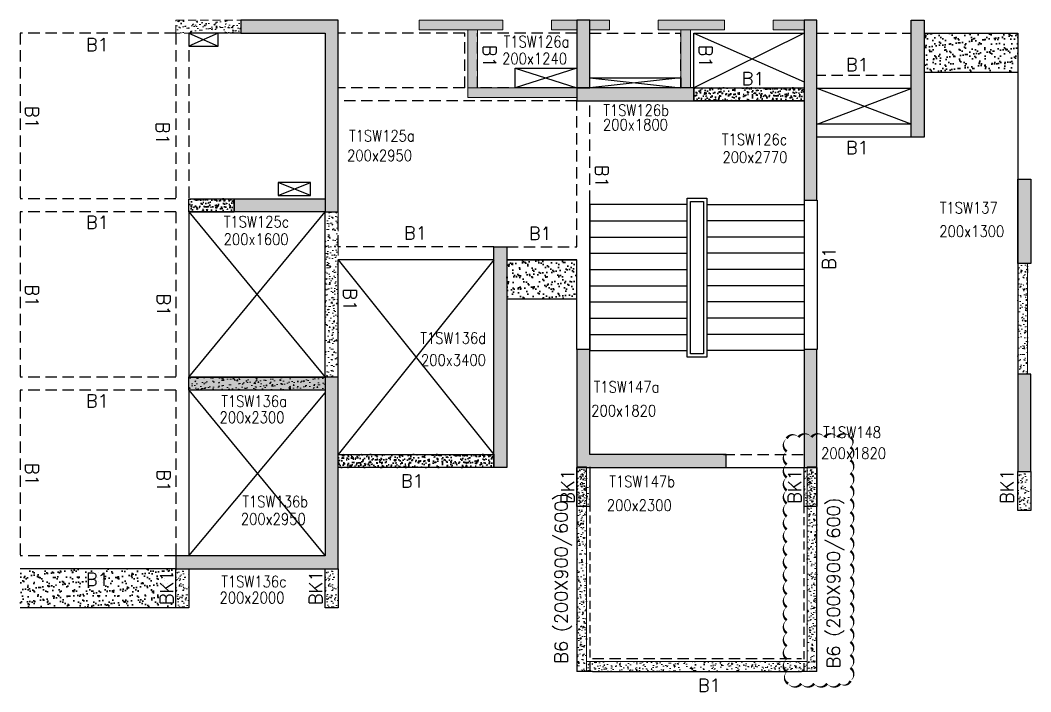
# Model space of a CAD drawing. Header units: millimetres. Extents: x 1078357 to 2594950, y -4969473 to -4636555.
# Drawn here: x 2117410 to 2132985, y -4676205 to -4665859 of the extents above; entities that cross this region are included whole.
import ezdxf

# ---------------------------------------------------------------- set-up
doc = ezdxf.new("R2010")
doc.units = ezdxf.units.MM
doc.header["$PDMODE"] = 35
for name, pattern in [('CONTINOUS', [0]), ('HIDDEN', [0.375, 0.25, -0.125]), ('New Retail block$0$CONTINOUS', [0])]:
    doc.linetypes.add(name, pattern=pattern)
doc.layers.get('0').update_dxf_attribs({"lineweight": 0})
for name, color, linetype, lineweight in [('A-_ANOTDIMA_D-', 6, 'Continuous', 13), ('COL. NO.', 30, 'Continuous', 25), ('COL. SIZE', 7, 'Continuous', 25), ('HATCH', 8, 'Continuous', 30), ('Origin', 40, 'Continuous', 30), ('RCC UPSTAND', 43, 'Continuous', 30), ('S-NON STR RCC WALL', 8, 'Continuous', 0)]:
    doc.layers.add(name, color=color, linetype=linetype, lineweight=lineweight)
for name, color, linetype in [('B-200x650', 241, 'HIDDEN'), ('B-200X900-600', 211, 'HIDDEN'), ('NON STR. RCC WALL', 6, 'Continuous'), ('S-COLUMN_SHEAR WALL', 1, 'Continuous'), ('S-CUT OUT', 3, 'Continuous'), ('S-PROJECTION', 54, 'New Retail block$0$CONTINOUS'), ('S-STAIR', 8, 'Continuous')]:
    doc.layers.add(name, color=color, linetype=linetype)
doc.styles.add('ROMANS', font='romans.shx', dxfattribs={"width": 0.85})
pattern_1 = [(50, (2079162.22, -4668711.24), (182.18467, -15.9391), [19.05, -209.55]), (355, (2079162.22, -4668711.24), (-35.2434, 191.05685), [15.24, -167.6406]), (100.45144, (2079177.4, -4668712.57), (146.94125, 175.11775), [16.19, -178.09024]), (46.1842, (2079162.22, -4668660.44), (271.079, -42.0423), [28.575, -314.325]), (96.63556, (2079184.8, -4668663.95), (237.4041, 247.4261), [24.285, -267.1356]), (351.18415, (2079162.22, -4668660.44), (237.4041, 247.4261), [22.86, -251.4597]), (21, (2079187.62, -4668673.14), (151.6144, -102.2652), [19.05, -209.55]), (326, (2079187.62, -4668673.14), (61.802, 184.188), [15.24, -167.64]), (71.45144, (2079200.25, -4668681.67), (213.4164, 81.9228), [16.19, -178.0899]), (37.5, (2079162.22, -4668711.244), (3.0886, 84.55504), [0, -165.608, 0, -170.18, 0, -168.275]), (7.5, (2079162.22, -4668711.24), (66.81966, 100.18057), [0, -97.028, 0, -161.798, 0, -64.135]), (327.5, (2079105.576, -4668711.244), (135.5906, -5.72874), [0, -63.5, 0, -198.12, 0, -262.89]), (317.5, (2079080.18, -4668711.24), (148.12918, 25.4265), [0, -82.55, 0, -131.572, 0, -186.69])]

# ---------------------------------------------------------------- blocks, each defined once
blk = doc.blocks.new('G$CD63B60BD')
at = {"layer": 'COL. NO.', "linetype": 'Continuous', "style": 'ROMANS', "width": 0.85}
for s, p in [('T1SW126a', (75951, 6532, -320)), ('T1SW126b', (77486, 5476, -320)), ('T1SW125a', (73568, 5083, -320)), ('T1SW126c', (79314, 5025, -320)), ('T1SW137', (82673, 3974, -320)), ('T1SW125c', (71638, 3759, -320)), ('T1SW136d', (74667, 1967, 0)), ('T1SW147a', (77339, 1214, -320)), ('T1SW136a', (71599, 993, -320)), ('T1SW148', (80874, 516, -320)), ('T1SW147b', (77579, -243, -320)), ('T1SW136b', (71924, -552, -320)), ('T1SW136c', (71599, -1785, -320))]:
    blk.add_text(s, height=175, dxfattribs=at).set_placement(p)
at = {"layer": 'COL. SIZE', "linetype": 'Continuous', "style": 'ROMANS', "width": 0.85}
for s, p in [('200x1240', (75927, 6271, -320)), ('200x1800', (77482, 5253, -320)), ('200x2950', (73538, 4779, -320)), ('200x2770', (79323, 4753, -320)), ('200x1300', (82665, 3611, -320)), ('200x1600', (71636, 3489, -320)), ('200x3400', (74677, 1628, 0)), ('200x1820', (77301, 847, -320)), ('200x2300', (71572, 745, -320)), ('200x1820', (80843, 191, -320)), ('200x2300', (77541, -609, -320)), ('200x2950', (71900, -821, -320)), ('200x2000', (71572, -2033, -320))]:
    blk.add_text(s, height=175, dxfattribs=at).set_placement(p)

msp = doc.modelspace()

# ---------------------------------------------------------------- hatches: boundary and pattern name
at = {"layer": 'HATCH'}
h = msp.add_hatch(dxfattribs=at)
h.set_pattern_fill('AR-SAND', color=8, scale=3, angle=179.97015)
h.set_pattern_definition([(37.4701541, (-1945052.93, 14016629.87), (-4.72361136, 146.8264517), [0, -115.824, 0, -129.54, 0, -123.825]), (7.4701541, (-1945052.93, 14016629.87), (134.9689868, 214.9772528), [0, -62.484, 0, -104.394, 0, -40.005]), (327.4701541, (-1945146.65, 14016629.92), (237.2979035, 0.3075449), [0, -38.1, 0, -137.16, 0, -179.07]), (317.4701541, (-1945146.65, 14016629.92), (229.1017424, 66.759465), [0, -19.05, 0, -89.916, 0, -102.87])])
h.paths.add_polyline_path([(2132785.3, -4666059.4), (2131340.3, -4666059.4), (2131340.3, -4666659.6), (2132785.3, -4666659.6)])
h = msp.add_hatch(dxfattribs=at)
h.set_pattern_fill('AR-SAND', color=8, scale=3, angle=179.97015)
h.set_pattern_definition([(37.47015413, (-3042277.64, 18700649.05), (-4.72361136, 146.8264517), [0, -115.824, 0, -129.54, 0, -123.825]), (7.4701541, (-3042277.64, 18700649.05), (134.9689868, 214.9772528), [0, -62.484, 0, -104.394, 0, -40.005]), (327.4701541, (-3042371.37, 18700649.1), (237.2979035, 0.3075449), [0, -38.1, 0, -137.16, 0, -179.07]), (317.4701541, (-3042371.37, 18700649.1), (229.1017424, 66.759465), [0, -19.05, 0, -89.916, 0, -102.87])])
h.paths.add_polyline_path([(2125990.3, -4669549.4), (2124910.3, -4669549.4), (2124910.3, -4670149.4), (2125990.3, -4670149.4)])
h = msp.add_hatch(dxfattribs=at)
h.set_pattern_fill('AR-SAND', color=8, scale=3, angle=179.97015)
h.set_pattern_definition([(37.47015413, (-4147297.35, 23382718.32), (-4.72361136, 146.8264517), [0, -115.824, 0, -129.54, 0, -123.825]), (7.4701541, (-4147297.35, 23382718.32), (134.9689868, 214.9772528), [0, -62.484, 0, -104.394, 0, -40.005]), (327.47015413, (-4147391.08, 23382718.37), (237.29790347, 0.3075449), [0, -38.1, 0, -137.16, 0, -179.07]), (317.4701541, (-4147391.08, 23382718.37), (229.1017424, 66.759465), [0, -19.05, 0, -89.916, 0, -102.87])])
h.paths.add_polyline_path([(2117410.3, -4674309.5), (2119810.3, -4674309.5), (2119810.3, -4674909.5), (2117410.3, -4674909.5)])
at = {"layer": 'RCC UPSTAND'}
h = msp.add_hatch(dxfattribs=at)
h.set_pattern_fill('AR-CONC', color=8, scale=20, angle=90)
h.set_pattern_definition([(140, (-1080210.08, -7204319.07), (12.550427, 143.4520365), [15, -165]), (85, (-1080210.08, -7204319.07), (-150.438427, -27.7502667), [12, -132]), (190.4514445, (-1080209.04, -7204307.11), (-137.887998, 115.7017693), [12.7480384, -140.2284224]), (136.1842, (-1080250.08, -7204319.07), (33.103856, 213.448266), [22.5, -247.5]), (186.6356355, (-1080247.33, -7204301.28), (-194.82372, 186.932389), [19.122068, -210.342752]), (81.184164, (-1080250.08, -7204319.07), (-194.82372, 186.932389), [18, -198]), (111, (-1080240.08, -7204299.07), (80.523778, 119.3814104), [15, -165]), (56, (-1080240.08, -7204299.07), (-145.030009, 48.6630664), [12, -132]), (161.4514447, (-1080233.37, -7204289.12), (-64.5062306, 168.0444753), [12.748038, -140.2284224]), (127.5, (-1080210.085, -7204319.07), (-66.57877077, 2.43197106), [0, -130.4, 0, -134, 0, -132.5]), (97.5, (-1080210.085, -7204319.07), (-78.8823424, 52.6139075), [0, -76.4, 0, -127.4, 0, -50.5]), (57.5, (-1080210.085, -7204363.67), (4.51097435, 106.7644872), [0, -50, 0, -156, 0, -207]), (47.5, (-1080210.08, -7204383.67), (-20.0209965, 116.6372339), [0, -65, 0, -103.6, 0, -147])])
h.paths.add_polyline_path([(2129489.9, -4666899.5), (2129489.9, -4667099.5), (2127789.9, -4667099.6), (2127789.9, -4666899.6)])
h = msp.add_hatch(dxfattribs=at)
h.set_pattern_fill('AR-CONC', color=8, scale=20, angle=90)
h.set_pattern_definition([(140, (-1088990.06, -7206029.08), (12.550427, 143.4520365), [15, -165]), (85, (-1088990.06, -7206029.08), (-150.438427, -27.7502667), [12, -132]), (190.4514445, (-1088989.01, -7206017.12), (-137.887998, 115.7017693), [12.7480384, -140.2284224]), (136.1842, (-1089030.06, -7206029.08), (33.103856, 213.448266), [22.5, -247.5]), (186.6356355, (-1089027.3, -7206011.29), (-194.82372, 186.932389), [19.122068, -210.342752]), (81.184164, (-1089030.06, -7206029.08), (-194.82372, 186.932389), [18, -198]), (111, (-1089020.06, -7206009.08), (80.523778, 119.3814104), [15, -165]), (56, (-1089020.06, -7206009.08), (-145.030009, 48.6630664), [12, -132]), (161.4514447, (-1089013.35, -7205999.13), (-64.5062306, 168.0444753), [12.748038, -140.2284224]), (127.5, (-1088990.06, -7206029.076), (-66.57877077, 2.43197106), [0, -130.4, 0, -134, 0, -132.5]), (97.5, (-1088990.06, -7206029.076), (-78.8823424, 52.6139075), [0, -76.4, 0, -127.4, 0, -50.5]), (57.5, (-1088990.06, -7206073.676), (4.51097435, 106.7644872), [0, -50, 0, -156, 0, -207]), (47.5, (-1088990.06, -7206093.68), (-20.0209965, 116.6372339), [0, -65, 0, -103.6, 0, -147])])
h.paths.add_polyline_path([(2120709.9, -4668609.6), (2120709.9, -4668809.6), (2120009.9, -4668809.6), (2120009.9, -4668609.6)])
h = msp.add_hatch(dxfattribs=at)
h.set_pattern_fill('AR-CONC', color=8, scale=20, angle=90)
h.set_pattern_definition([(140, (-1084990.06, -7209969.06), (12.550427, 143.4520365), [15, -165]), (85, (-1084990.06, -7209969.06), (-150.438427, -27.7502667), [12, -132]), (190.4514445, (-1084989.01, -7209957.11), (-137.887998, 115.7017693), [12.7480384, -140.2284224]), (136.1842, (-1085030.06, -7209969.06), (33.103856, 213.448266), [22.5, -247.5]), (186.6356355, (-1085027.3, -7209951.28), (-194.82372, 186.932389), [19.122068, -210.342752]), (81.184164, (-1085030.06, -7209969.06), (-194.82372, 186.932389), [18, -198]), (111, (-1085020.06, -7209949.06), (80.523778, 119.3814104), [15, -165]), (56, (-1085020.06, -7209949.06), (-145.030009, 48.6630664), [12, -132]), (161.4514447, (-1085013.35, -7209939.12), (-64.5062306, 168.0444753), [12.748038, -140.2284224]), (127.5, (-1084990.057, -7209969.064), (-66.57877077, 2.43197106), [0, -130.4, 0, -134, 0, -132.5]), (97.5, (-1084990.06, -7209969.064), (-78.8823424, 52.6139075), [0, -76.4, 0, -127.4, 0, -50.5]), (57.5, (-1084990.057, -7210013.664), (4.51097435, 106.7644872), [0, -50, 0, -156, 0, -207]), (47.5, (-1084990.06, -7210033.66), (-20.0209965, 116.6372339), [0, -65, 0, -103.6, 0, -147])])
h.paths.add_polyline_path([(2124709.9, -4672549.5), (2124709.9, -4672749.5), (2122309.9, -4672749.6), (2122309.9, -4672549.6)])
at = {"layer": 'S-COLUMN_SHEAR WALL', "lineweight": 25}
h = msp.add_hatch(color=1, dxfattribs=at)
h.dxf.hatch_style = 1
h.paths.add_polyline_path([(2120809.9, -4666059.6), (2122109.9, -4666059.6), (2122109.9, -4668809.6), (2122309.9, -4668809.6), (2122309.9, -4665859.5), (2120809.9, -4665859.5)])
h = msp.add_hatch(color=1, dxfattribs=at)
h.dxf.hatch_style = 1
h.paths.add_polyline_path([(2126189.9, -4665859.5), (2125989.9, -4665859.5), (2125989.9, -4666899.6), (2126189.9, -4666899.6)])
h = msp.add_hatch(color=1, dxfattribs=at)
h.dxf.hatch_style = 1
h.paths.add_polyline_path([(2129689.9, -4665859.5), (2129489.9, -4665859.5), (2129489.9, -4668629.6), (2129689.9, -4668629.6)])
h = msp.add_hatch(color=1, dxfattribs=at)
h.dxf.hatch_style = 1
h.paths.add_polyline_path([(2131339.9, -4667659.5), (2131139.9, -4667659.5), (2131139.9, -4665859.5), (2131339.9, -4665859.5)])
h = msp.add_hatch(color=1, dxfattribs=at)
h.dxf.hatch_style = 1
h.paths.add_polyline_path([(2125989.9, -4667099.6), (2127789.9, -4667099.6), (2127789.9, -4666899.6), (2125989.9, -4666899.6)])
h = msp.add_hatch(color=1, dxfattribs=at)
h.dxf.hatch_style = 1
h.paths.add_polyline_path([(2132934.9, -4668309.5), (2132921.2, -4668309.5), (2132876.3, -4668309.5), (2132784.9, -4668309.5), (2132784.9, -4669609.5), (2132984.9, -4669609.5), (2132984.9, -4668459.5), (2132984.9, -4668309.5)])
h = msp.add_hatch(color=1, dxfattribs=at)
h.dxf.hatch_style = 1
h.paths.add_polyline_path([(2122109.9, -4668609.5), (2122109.9, -4668809.6), (2120709.9, -4668809.6), (2120709.9, -4668609.5)])
h = msp.add_hatch(color=1, dxfattribs=at)
h.dxf.hatch_style = 1
h.paths.add_polyline_path([(2124709.9, -4669349.6), (2124709.9, -4672749.5), (2124909.9, -4672749.5), (2124909.9, -4669349.6)])
h = msp.add_hatch(color=1, dxfattribs=at)
h.dxf.hatch_style = 1
h.paths.add_polyline_path([(2125989.9, -4672749.5), (2128289.9, -4672749.6), (2128289.9, -4672549.6), (2126189.9, -4672549.5), (2126189.9, -4670929.5), (2125989.9, -4670929.5)])
h = msp.add_hatch(color=1, dxfattribs=at)
h.dxf.hatch_style = 1
h.paths.add_polyline_path([(2129689.9, -4670929.5), (2129489.9, -4670929.5), (2129489.9, -4672749.5), (2129689.9, -4672749.5)])
h = msp.add_hatch(color=1, dxfattribs=at)
h.dxf.hatch_style = 1
h.paths.add_polyline_path([(2119809.9, -4674309.6), (2122309.9, -4674309.6), (2122309.9, -4671359.6), (2122109.9, -4671359.5), (2122109.9, -4674109.6), (2119809.9, -4674109.6), (2119809.9, -4674309.6)], is_closed=False)
h = msp.add_hatch(color=1, dxfattribs=at)
h.dxf.hatch_style = 1
h.paths.add_polyline_path([(2120009.9, -4671359.5), (2122109.9, -4671359.5), (2122109.9, -4671559.5), (2120009.9, -4671559.5)])
h = msp.add_hatch(color=1, dxfattribs=at)
h.dxf.hatch_style = 1
h.paths.add_polyline_path([(2122109.9, -4671359.5), (2120009.9, -4671359.5), (2120009.9, -4671559.5), (2122109.9, -4671559.5)])
h = msp.add_hatch(color=1, dxfattribs=at)
h.dxf.hatch_style = 1
h.paths.add_polyline_path([(2132784.9, -4672809.6), (2132984.9, -4672809.6), (2132984.9, -4671309.5), (2132784.9, -4671309.5)])
at = {"layer": 'S-NON STR RCC WALL', "linetype": 'HIDDEN', "ltscale": 500}
h = msp.add_hatch(dxfattribs=at)
h.set_pattern_fill('AR-CONC', color=256, angle=180)
h.set_pattern_definition([(50, (981937.5, 15307.94), (182.184669, -15.9390855), [19.05, -209.55]), (355, (981937.5, 15307.94), (-35.2434214, 191.056845), [15.24, -167.640584]), (100.4514447, (981952.68, 15306.61), (146.941247, 175.117752), [16.190009, -178.0902446]), (46.1842, (981937.5, 15358.74), (271.079041, -42.042328), [28.575, -314.325]), (96.6355576, (981960.1, 15355.24), (237.404134, 247.426125), [24.285023, -267.135608]), (351.184151, (981937.5, 15358.74), (237.404134, 247.426125), [22.859967, -251.459732]), (21, (981962.9, 15346.04), (151.6143913, -102.265198), [19.05, -209.55]), (326, (981962.9, 15346.04), (61.802028, 184.187966), [15.24, -167.64]), (71.451445, (981975.54, 15337.52), (213.416419, 81.922769), [16.190009, -178.0899376]), (37.5, (981937.5, 15307.94), (3.08860325, 84.5550389), [0, -165.608, 0, -170.18, 0, -168.275]), (7.5, (981937.5, 15307.94), (66.8196625, 100.1805748), [0, -97.028, 0, -161.798, 0, -64.135]), (327.5, (981880.86, 15307.94), (135.5905952, -5.728744), [0, -63.5, 0, -198.12, 0, -262.89]), (317.5, (981855.46, 15307.94), (148.1291814, 25.426491), [0, -82.55, 0, -131.572, 0, -186.69])])
h.paths.add_polyline_path([(2119810.3, -4665859.5), (2120810.3, -4665859.5), (2120810.3, -4666059.5), (2119810.3, -4666059.5)])
at = {"layer": 'S-NON STR RCC WALL', "ltscale": 700}
h = msp.add_hatch(dxfattribs=at)
h.set_pattern_fill('AR-CONC', color=256)
h.set_pattern_definition([(50, (973593.83, -168149.77), (182.184669, -15.9390855), [19.05, -209.55]), (355, (973593.83, -168149.77), (-35.2434214, 191.056845), [15.24, -167.640584]), (100.4514447, (973609.01, -168151.1), (146.941247, 175.117752), [16.190009, -178.0902446]), (46.1842, (973593.83, -168098.97), (271.079041, -42.042328), [28.575, -314.325]), (96.6355576, (973616.42, -168102.48), (237.404134, 247.426125), [24.285023, -267.135608]), (351.184151, (973593.83, -168098.97), (237.404134, 247.426125), [22.859967, -251.459732]), (21, (973619.23, -168111.67), (151.6143913, -102.265198), [19.05, -209.55]), (326, (973619.23, -168111.67), (61.802028, 184.187966), [15.24, -167.64]), (71.451445, (973631.87, -168120.2), (213.416419, 81.922769), [16.190009, -178.0899376]), (37.5, (973593.83, -168149.774), (3.08860325, 84.5550389), [0, -165.608, 0, -170.18, 0, -168.275]), (7.5, (973593.83, -168149.77), (66.8196625, 100.1805748), [0, -97.028, 0, -161.798, 0, -64.135]), (327.5, (973537.19, -168149.774), (135.5905952, -5.728744), [0, -63.5, 0, -198.12, 0, -262.89]), (317.5, (973511.79, -168149.77), (148.1291814, 25.426491), [0, -82.55, 0, -131.572, 0, -186.69])])
h.paths.add_polyline_path([(2129015.4, -4666009.5), (2129490.3, -4666009.5), (2129490.3, -4665859.5), (2129015.4, -4665859.5)])
h.paths.add_polyline_path([(2124310.4, -4666009.5), (2124460.4, -4666009.5), (2124460.4, -4666899.5), (2124310.4, -4666899.5)])
h.paths.add_polyline_path([(2127240.4, -4666009.5), (2128265.4, -4666009.5), (2128265.4, -4665859.5), (2127240.4, -4665859.5)])
h.paths.add_polyline_path([(2126190.3, -4665859.5), (2126490.4, -4665859.5), (2126490.4, -4666009.5), (2126190.3, -4666009.5)])
h.paths.add_polyline_path([(2124310.4, -4667049.5), (2125990.3, -4667049.5), (2125990.3, -4666899.5), (2124310.4, -4666899.5)])
h.paths.add_polyline_path([(2125600.4, -4666009.5), (2125990.3, -4666009.5), (2125990.3, -4665859.5), (2125600.4, -4665859.5)])
h.paths.add_polyline_path([(2123560.4, -4666009.5), (2124850.4, -4666009.5), (2124850.4, -4665859.5), (2123560.4, -4665859.5)])
h.paths.add_polyline_path([(2127590.4, -4666009.5), (2127740.4, -4666009.5), (2127740.4, -4666899.5), (2127590.4, -4666899.5)])
at = {"layer": 'S-NON STR RCC WALL', "linetype": 'HIDDEN', "ltscale": 500}
h = msp.add_hatch(dxfattribs=at)
h.set_pattern_fill('AR-CONC', color=256, angle=180)
h.set_pattern_definition(pattern_1)
h.paths.add_polyline_path([(2122310.3, -4668809.5), (2122110.3, -4668809.5), (2122110.3, -4671359.5), (2122310.3, -4671359.5)])
at = {"layer": 'S-NON STR RCC WALL'}
h = msp.add_hatch(dxfattribs=at)
h.set_pattern_fill('AR-CONC', color=256)
h.set_pattern_definition([(50, (-3193235.84, 18476358.49), (182.184669, -15.9390855), [19.05, -209.55]), (355, (-3193235.84, 18476358.5), (-35.2434214, 191.0568452), [15.24, -167.6405842]), (100.4514447, (-3193220.65, 18476357.16), (146.9412471, 175.1177519), [16.1900088, -178.0902446]), (46.1842, (-3193235.84, 18476409.3), (271.0790409, -42.042328), [28.575, -314.325]), (96.6355576, (-3193213.25, 18476405.8), (237.404134, 247.4261246), [24.285023, -267.135608]), (351.1841512, (-3193235.84, 18476409.3), (237.404134, 247.4261246), [22.859967, -251.459732]), (21, (-3193210.44, 18476396.59), (151.6143913, -102.2651982), [19.05, -209.55]), (326, (-3193210.44, 18476396.6), (61.8020283, 184.1879661), [15.24, -167.64]), (71.451445, (-3193197.8, 18476388.07), (213.4164193, 81.9227689), [16.1900088, -178.0899376]), (37.5, (-3193235.836, 18476358.49), (3.08860325, 84.55503887), [0, -165.608, 0, -170.18, 0, -168.275]), (7.5, (-3193235.84, 18476358.49), (66.8196625, 100.18057482), [0, -97.028, 0, -161.798, 0, -64.135]), (327.5, (-3193292.48, 18476358.49), (135.59059517, -5.728744), [0, -63.5, 0, -198.12, 0, -262.89]), (317.5, (-3193317.88, 18476358.49), (148.1291814, 25.42649103), [0, -82.55, 0, -131.572, 0, -186.69])])
h.paths.add_polyline_path([(2132935.3, -4671309.5), (2132785.3, -4671309.5), (2132785.3, -4669609.5), (2132935.3, -4669609.5)])
at = {"layer": 'S-NON STR RCC WALL', "linetype": 'HIDDEN', "ltscale": 500}
h = msp.add_hatch(dxfattribs=at)
h.set_pattern_fill('AR-CONC', color=256, angle=180)
h.set_pattern_definition(pattern_1)
h.paths.add_polyline_path([(2120010.3, -4671359.5), (2122110.3, -4671359.5), (2122110.3, -4671559.5), (2120010.3, -4671559.5)])
at = {"layer": 'S-NON STR RCC WALL'}
h = msp.add_hatch(dxfattribs=at)
h.set_pattern_fill('AR-CONC', color=256, angle=90)
h.set_pattern_definition([(140, (-21162647.87, -9903956.91), (15.9390855, 182.184669), [19.05, -209.55]), (85, (-21162647.87, -9903956.91), (-191.0568452, -35.2434214), [15.24, -167.6405842]), (190.4514447, (-21162646.54, -9903941.73), (-175.1177519, 146.9412471), [16.1900088, -178.0902446]), (136.1842, (-21162698.67, -9903956.9), (42.042328, 271.0790409), [28.575, -314.325]), (186.6355576, (-21162695.17, -9903934.32), (-247.4261246, 237.404134), [24.285023, -267.135608]), (81.1841512, (-21162698.67, -9903956.9), (-247.4261246, 237.404134), [22.859967, -251.459732]), (111, (-21162685.97, -9903931.51), (102.2651982, 151.6143913), [19.05, -209.55]), (56, (-21162685.97, -9903931.51), (-184.1879661, 61.8020283), [15.24, -167.64]), (161.451445, (-21162677.45, -9903918.88), (-81.9227689, 213.4164193), [16.1900088, -178.0899376]), (127.5, (-21162647.87, -9903956.91), (-84.55503887, 3.08860325), [0, -165.608, 0, -170.18, 0, -168.275]), (97.5, (-21162647.87, -9903956.91), (-100.18057482, 66.8196625), [0, -97.028, 0, -161.798, 0, -64.135]), (57.5, (-21162647.87, -9904013.55), (5.728744, 135.59059517), [0, -63.5, 0, -198.12, 0, -262.89]), (47.5, (-21162647.87, -9904038.95), (-25.42649103, 148.1291814), [0, -82.55, 0, -131.572, 0, -186.69])])
h.paths.add_polyline_path([(2125989.9, -4675889.7), (2125989.9, -4672739.7), (2126139.9, -4672739.7), (2126139.9, -4675889.7)])
h = msp.add_hatch(dxfattribs=at)
h.set_pattern_fill('AR-CONC', color=256, angle=180)
h.set_pattern_definition([(50, (-7504182.2, 37566357.82), (182.184669, -15.93908554), [19.05, -209.55]), (355, (-7504182.2, 37566357.82), (-35.2434214, 191.0568452), [15.24, -167.6405842]), (100.4514447, (-7504167.01, 37566356.5), (146.9412471, 175.1177519), [16.1900088, -178.0902446]), (46.1842, (-7504182.2, 37566408.62), (271.0790409, -42.0423279), [28.575, -314.325]), (96.6355576, (-7504159.6, 37566405.12), (237.404134, 247.4261246), [24.2850231, -267.1356082]), (351.1841512, (-7504182.2, 37566408.62), (237.404134, 247.4261246), [22.859967, -251.459732]), (21, (-7504156.8, 37566395.92), (151.61439127, -102.2651982), [19.05, -209.55]), (326, (-7504156.8, 37566395.92), (61.80202835, 184.1879661), [15.24, -167.64]), (71.451445, (-7504144.16, 37566387.4), (213.4164193, 81.9227689), [16.1900088, -178.0899376]), (37.5, (-7504182.194, 37566357.82), (3.08860325, 84.55503887), [0, -165.608, 0, -170.18, 0, -168.275]), (7.5, (-7504182.19, 37566357.82), (66.81966251, 100.18057482), [0, -97.028, 0, -161.798, 0, -64.135]), (327.5, (-7504238.836, 37566357.82), (135.59059517, -5.72874399), [0, -63.5, 0, -198.12, 0, -262.89]), (317.5, (-7504264.24, 37566357.82), (148.1291814, 25.42649103), [0, -82.55, 0, -131.572, 0, -186.69])])
h.paths.add_polyline_path([(2126190, -4672749.5), (2125990.1, -4672749.5), (2125990.1, -4673349.5), (2126190, -4673349.5), (2126190.1, -4673349.5), (2126190.1, -4672749.6)], is_closed=False)
h = msp.add_hatch(dxfattribs=at)
h.set_pattern_fill('AR-CONC', color=256, angle=180)
h.set_pattern_definition([(50, (-7500682.28, 37566357.82), (182.184669, -15.93908554), [19.05, -209.55]), (355, (-7500682.28, 37566357.82), (-35.2434214, 191.0568452), [15.24, -167.6405842]), (100.4514447, (-7500667.1, 37566356.49), (146.9412471, 175.1177519), [16.1900088, -178.0902446]), (46.1842, (-7500682.28, 37566408.62), (271.0790409, -42.0423279), [28.575, -314.325]), (96.6355576, (-7500659.7, 37566405.11), (237.404134, 247.4261246), [24.2850231, -267.1356082]), (351.1841512, (-7500682.28, 37566408.62), (237.404134, 247.4261246), [22.859967, -251.459732]), (21, (-7500656.88, 37566395.92), (151.61439127, -102.2651982), [19.05, -209.55]), (326, (-7500656.88, 37566395.92), (61.80202835, 184.1879661), [15.24, -167.64]), (71.451445, (-7500644.25, 37566387.4), (213.4164193, 81.9227689), [16.1900088, -178.0899376]), (37.5, (-7500682.28, 37566357.82), (3.08860325, 84.55503887), [0, -165.608, 0, -170.18, 0, -168.275]), (7.5, (-7500682.28, 37566357.82), (66.81966251, 100.18057482), [0, -97.028, 0, -161.798, 0, -64.135]), (327.5, (-7500738.925, 37566357.82), (135.59059517, -5.72874399), [0, -63.5, 0, -198.12, 0, -262.89]), (317.5, (-7500764.32, 37566357.82), (148.1291814, 25.42649103), [0, -82.55, 0, -131.572, 0, -186.69])])
h.paths.add_polyline_path([(2129690, -4672749.5), (2129490, -4672749.5), (2129490, -4673349.5), (2129690, -4673349.5), (2129690, -4673349.5), (2129690, -4672749.6)], is_closed=False)
h = msp.add_hatch(dxfattribs=at)
h.set_pattern_fill('AR-CONC', color=256, angle=180)
h.set_pattern_definition([(50, (-4199151.98, 23300467.27), (182.184669, -15.9390855), [19.05, -209.55]), (355, (-4199151.98, 23300467.27), (-35.2434214, 191.0568452), [15.24, -167.6405842]), (100.4514447, (-4199136.8, 23300465.94), (146.9412471, 175.1177519), [16.1900088, -178.0902446]), (46.1842, (-4199151.98, 23300518.07), (271.0790409, -42.042328), [28.575, -314.325]), (96.6355576, (-4199129.4, 23300514.56), (237.404134, 247.4261246), [24.2850231, -267.1356082]), (351.1841512, (-4199151.98, 23300518.07), (237.404134, 247.4261246), [22.859967, -251.459732]), (21, (-4199126.58, 23300505.37), (151.6143913, -102.2651982), [19.05, -209.55]), (326, (-4199126.58, 23300505.37), (61.8020283, 184.1879661), [15.24, -167.64]), (71.451445, (-4199113.95, 23300496.85), (213.4164193, 81.9227689), [16.1900088, -178.0899376]), (37.5, (-4199151.984, 23300467.27), (3.08860325, 84.55503887), [0, -165.608, 0, -170.18, 0, -168.275]), (7.5, (-4199151.98, 23300467.27), (66.8196625, 100.18057482), [0, -97.028, 0, -161.798, 0, -64.135]), (327.5, (-4199208.626, 23300467.27), (135.59059517, -5.728744), [0, -63.5, 0, -198.12, 0, -262.89]), (317.5, (-4199234.03, 23300467.27), (148.1291814, 25.42649103), [0, -82.55, 0, -131.572, 0, -186.69])])
h.paths.add_polyline_path([(2129539.9, -4675889.7), (2129539.9, -4672739.7), (2129689.9, -4672739.7), (2129689.9, -4675889.7)])
h = msp.add_hatch(dxfattribs=at)
h.set_pattern_fill('AR-CONC', color=256, angle=180)
h.set_pattern_definition([(50, (-7497387.33, 37566297.81), (182.184669, -15.93908554), [19.05, -209.55]), (355, (-7497387.33, 37566297.81), (-35.2434214, 191.0568452), [15.24, -167.6405842]), (100.4514447, (-7497372.15, 37566296.49), (146.9412471, 175.1177519), [16.1900088, -178.0902446]), (46.1842, (-7497387.33, 37566348.61), (271.0790409, -42.0423279), [28.575, -314.325]), (96.6355576, (-7497364.74, 37566345.1), (237.404134, 247.4261246), [24.2850231, -267.1356082]), (351.1841512, (-7497387.33, 37566348.6), (237.404134, 247.4261246), [22.859967, -251.459732]), (21, (-7497361.93, 37566335.91), (151.61439127, -102.2651982), [19.05, -209.55]), (326, (-7497361.93, 37566335.91), (61.80202835, 184.1879661), [15.24, -167.64]), (71.451445, (-7497349.3, 37566327.4), (213.4164193, 81.9227689), [16.1900088, -178.0899376]), (37.5, (-7497387.33, 37566297.814), (3.08860325, 84.55503887), [0, -165.608, 0, -170.18, 0, -168.275]), (7.5, (-7497387.33, 37566297.81), (66.81966251, 100.18057482), [0, -97.028, 0, -161.798, 0, -64.135]), (327.5, (-7497443.97, 37566297.814), (135.59059517, -5.72874399), [0, -63.5, 0, -198.12, 0, -262.89]), (317.5, (-7497469.37, 37566297.81), (148.1291814, 25.42649103), [0, -82.55, 0, -131.572, 0, -186.69])])
h.paths.add_polyline_path([(2132984.9, -4672809.5), (2132784.9, -4672809.5), (2132784.9, -4673409.5), (2132984.9, -4673409.5), (2132984.9, -4673409.5), (2132984.9, -4672809.6)], is_closed=False)
h = msp.add_hatch(dxfattribs=at)
h.set_pattern_fill('AR-CONC', color=256, angle=180)
h.set_pattern_definition([(50, (-7510362.3, 37564797.81), (182.184669, -15.93908554), [19.05, -209.55]), (355, (-7510362.3, 37564797.8), (-35.2434214, 191.0568452), [15.24, -167.6405842]), (100.4514447, (-7510347.11, 37564796.48), (146.9412471, 175.1177519), [16.1900088, -178.0902446]), (46.1842, (-7510362.3, 37564848.6), (271.0790409, -42.0423279), [28.575, -314.325]), (96.6355576, (-7510339.7, 37564845.1), (237.404134, 247.4261246), [24.2850231, -267.1356082]), (351.1841512, (-7510362.3, 37564848.6), (237.404134, 247.4261246), [22.859967, -251.459732]), (21, (-7510336.9, 37564835.91), (151.61439127, -102.2651982), [19.05, -209.55]), (326, (-7510336.9, 37564835.9), (61.80202835, 184.1879661), [15.24, -167.64]), (71.451445, (-7510324.26, 37564827.39), (213.4164193, 81.9227689), [16.1900088, -178.0899376]), (37.5, (-7510362.294, 37564797.81), (3.08860325, 84.55503887), [0, -165.608, 0, -170.18, 0, -168.275]), (7.5, (-7510362.29, 37564797.81), (66.81966251, 100.18057482), [0, -97.028, 0, -161.798, 0, -64.135]), (327.5, (-7510418.936, 37564797.81), (135.59059517, -5.72874399), [0, -63.5, 0, -198.12, 0, -262.89]), (317.5, (-7510444.34, 37564797.81), (148.1291814, 25.42649103), [0, -82.55, 0, -131.572, 0, -186.69])])
h.paths.add_polyline_path([(2120009.9, -4674309.5), (2119810, -4674309.5), (2119810, -4674909.5), (2120009.9, -4674909.5), (2120010, -4674909.5), (2120010, -4674309.6)], is_closed=False)
h = msp.add_hatch(dxfattribs=at)
h.set_pattern_fill('AR-CONC', color=256, angle=180)
h.set_pattern_definition([(50, (-7508062.3, 37564797.81), (182.184669, -15.93908554), [19.05, -209.55]), (355, (-7508062.3, 37564797.8), (-35.2434214, 191.0568452), [15.24, -167.6405842]), (100.4514447, (-7508047.11, 37564796.48), (146.9412471, 175.1177519), [16.1900088, -178.0902446]), (46.1842, (-7508062.3, 37564848.6), (271.0790409, -42.0423279), [28.575, -314.325]), (96.6355576, (-7508039.7, 37564845.1), (237.404134, 247.4261246), [24.2850231, -267.1356082]), (351.1841512, (-7508062.3, 37564848.6), (237.404134, 247.4261246), [22.859967, -251.459732]), (21, (-7508036.9, 37564835.91), (151.61439127, -102.2651982), [19.05, -209.55]), (326, (-7508036.9, 37564835.9), (61.80202835, 184.1879661), [15.24, -167.64]), (71.451445, (-7508024.26, 37564827.39), (213.4164193, 81.9227689), [16.1900088, -178.0899376]), (37.5, (-7508062.294, 37564797.81), (3.08860325, 84.55503887), [0, -165.608, 0, -170.18, 0, -168.275]), (7.5, (-7508062.29, 37564797.81), (66.81966251, 100.18057482), [0, -97.028, 0, -161.798, 0, -64.135]), (327.5, (-7508118.936, 37564797.81), (135.59059517, -5.72874399), [0, -63.5, 0, -198.12, 0, -262.89]), (317.5, (-7508144.34, 37564797.81), (148.1291814, 25.42649103), [0, -82.55, 0, -131.572, 0, -186.69])])
h.paths.add_polyline_path([(2122309.9, -4674309.5), (2122110, -4674309.5), (2122110, -4674909.5), (2122309.9, -4674909.5), (2122310, -4674909.5), (2122310, -4674309.6)], is_closed=False)
h = msp.add_hatch(dxfattribs=at)
h.set_pattern_fill('AR-CONC', color=256, angle=180)
h.set_pattern_definition([(50, (-3101927.27, 18616448.08), (182.184669, -15.9390855), [19.05, -209.55]), (355, (-3101927.27, 18616448.08), (-35.2434214, 191.0568452), [15.24, -167.6405842]), (100.4514447, (-3101912.09, 18616446.75), (146.9412471, 175.1177519), [16.1900088, -178.0902446]), (46.1842, (-3101927.27, 18616498.88), (271.0790409, -42.042328), [28.575, -314.325]), (96.6355576, (-3101904.68, 18616495.38), (237.404134, 247.4261246), [24.285023, -267.135608]), (351.1841512, (-3101927.27, 18616498.88), (237.404134, 247.4261246), [22.859967, -251.459732]), (21, (-3101901.87, 18616486.18), (151.6143913, -102.2651982), [19.05, -209.55]), (326, (-3101901.87, 18616486.18), (61.8020283, 184.1879661), [15.24, -167.64]), (71.451445, (-3101889.23, 18616477.66), (213.4164193, 81.9227689), [16.1900088, -178.0899376]), (37.5, (-3101927.27, 18616448.08), (3.08860325, 84.55503887), [0, -165.608, 0, -170.18, 0, -168.275]), (7.5, (-3101927.27, 18616448.08), (66.8196625, 100.18057482), [0, -97.028, 0, -161.798, 0, -64.135]), (327.5, (-3101983.91, 18616448.08), (135.59059517, -5.728744), [0, -63.5, 0, -198.12, 0, -262.89]), (317.5, (-3102009.31, 18616448.08), (148.1291814, 25.42649103), [0, -82.55, 0, -131.572, 0, -186.69])])
h.paths.add_polyline_path([(2129539.9, -4675889.7), (2126139.9, -4675889.7), (2126139.9, -4675739.7), (2129539.9, -4675739.7)])

# ---------------------------------------------------------------- linework, layer by layer
at = {"color": 4, "ltscale": 700, "elevation": 0}
msp.add_lwpolyline([(2130204.9, -4672282.8, 0, 40, 0.5206), (2130004.9, -4672282.8, 0, 40, 0.5206), (2129804.9, -4672282.8, 0, 40, 0.5206), (2129604.9, -4672282.8, 0, 40, 0.5206), (2129404.9, -4672282.8, 0, 40, 0.5206), (2129224, -4672301.8, 0, 40, 0.5206), (2129224, -4672501.8, 0, 40, 0.5206), (2129224, -4672701.8, 0, 40, 0.5206), (2129224, -4672901.8, 0, 40, 0.5206), (2129224, -4673101.8, 0, 40, 0.5206), (2129224, -4673301.8, 0, 40, 0.5206), (2129224, -4673501.8, 0, 40, 0.5206), (2129224, -4673701.8, 0, 40, 0.5206), (2129224, -4673901.8, 0, 40, 0.5206), (2129224, -4674101.8, 0, 40, 0.5206), (2129224, -4674301.8, 0, 40, 0.5206), (2129224, -4674501.8, 0, 40, 0.5206), (2129224, -4674701.8, 0, 40, 0.5206), (2129224, -4674901.8, 0, 40, 0.5206), (2129224, -4675101.8, 0, 40, 0.5206), (2129224, -4675301.8, 0, 40, 0.5206), (2129224, -4675501.8, 0, 40, 0.5206), (2129224, -4675701.8, 0, 40, 0.5206), (2129224, -4675901.8, 0, 40, 0.5206), (2129246.7, -4676079, 0, 40, 0.5206), (2129446.7, -4676079, 0, 40, 0.5206), (2129646.7, -4676079, 0, 40, 0.5206), (2129846.7, -4676079, 0, 40, 0.5206), (2130046.7, -4676079, 0, 40, 0.5206), (2130204.9, -4676037.3, 0, 40, 0.5206), (2130204.9, -4675837.3, 0, 40, 0.5206), (2130204.9, -4675637.3, 0, 40, 0.5206), (2130204.9, -4675437.3, 0, 40, 0.5206), (2130204.9, -4675237.3, 0, 40, 0.5206), (2130204.9, -4675037.3, 0, 40, 0.5206), (2130204.9, -4674837.3, 0, 40, 0.5206), (2130204.9, -4674637.3, 0, 40, 0.5206), (2130204.9, -4674437.3, 0, 40, 0.5206), (2130204.9, -4674237.3, 0, 40, 0.5206), (2130204.9, -4674037.3, 0, 40, 0.5206), (2130204.9, -4673837.3, 0, 40, 0.5206), (2130204.9, -4673637.3, 0, 40, 0.5206), (2130204.9, -4673437.3, 0, 40, 0.5206), (2130204.9, -4673237.3, 0, 40, 0.5206), (2130204.9, -4673037.3, 0, 40, 0.5206), (2130204.9, -4672837.3, 0, 40, 0.5206), (2130204.9, -4672637.3, 0, 40, 0.5206), (2130204.9, -4672437.3, 0, 40, 0.5206), (2130204.9, -4672282.8, 0, 40, 0.5206)], format="xyseb", close=True, dxfattribs=at)
at = {"layer": 'B-200x650', "linetype": 'HIDDEN', "ltscale": 700}
for p, q in [((2117410.3, -4666059.5, 0), (2117410.3, -4668609.5, 0)), ((2119810.3, -4666059.5, 0), (2117410.3, -4666059.5, 0)), ((2119810.3, -4666059.5, 0), (2119810.3, -4668609.5, 0)), ((2120010.3, -4666059.5, 0), (2120010.3, -4668609.5, 0)), ((2120810.3, -4666059.5, 0), (2120010.3, -4666059.5, 0)), ((2124260.4, -4666059.5, 0), (2122310.3, -4666059.5, 0)), ((2124260.4, -4666899.5, 0), (2124260.4, -4666059.5, 0)), ((2125990.3, -4666059.5, 0), (2124460.4, -4666059.5, 0)), ((2124460.4, -4666899.5, 0), (2124460.4, -4666059.5, 0)), ((2126190.3, -4666059.5, 0), (2127590.3, -4666059.5, 0)), ((2127590.3, -4666899.5, 0), (2127590.3, -4666059.5, 0)), ((2129690.3, -4666059.5, 0), (2131140.3, -4666059.5, 0)), ((2131140.3, -4666709.4, 0), (2129690.3, -4666709.4, 0)), ((2124260.4, -4666899.5, 0), (2122310.3, -4666899.5, 0)), ((2125990.3, -4666899.5, 0), (2124460.4, -4666899.5, 0)), ((2125990.3, -4667099.5, 0), (2122310.3, -4667099.5, 0)), ((2125990.3, -4669349.5, 0), (2125990.3, -4667099.5, 0)), ((2126190.3, -4668659.5, 0), (2126190.3, -4667099.5, 0)), ((2119810.3, -4668609.5, 0), (2117410.3, -4668609.5, 0)), ((2120010, -4668609.5, 0), (2120710, -4668609.5, 0)), ((2117410.3, -4668809.5, 0), (2117410.3, -4671359.5, 0)), ((2119810.3, -4668809.5, 0), (2117410.3, -4668809.5, 0)), ((2119810.3, -4668809.5, 0), (2119810.3, -4671359.5, 0)), ((2122310.3, -4669349.5, 0), (2122310.3, -4668809.5, 0)), ((2124710.3, -4669349.5, 0), (2122310.3, -4669349.5, 0)), ((2124910.3, -4669349.5, 0), (2125990.3, -4669349.5, 0)), ((2119810.3, -4671359.5, 0), (2117410.3, -4671359.5, 0)), ((2117410.3, -4671559.5, 0), (2117410.3, -4674149.4, 0)), ((2119810.3, -4671559.5, 0), (2117410.3, -4671559.5, 0)), ((2119810.3, -4671559.5, 0), (2119810.3, -4674149.4, 0)), ((2128250.3, -4672549.5, 0), (2129490.3, -4672549.5, 0)), ((2119810.3, -4674109.5, 0), (2117410.3, -4674109.5, 0)), ((2126229.9, -4675689.7, 0), (2129449.9, -4675689.7, 0))]:
    msp.add_line(p, q, dxfattribs=at)
at = {"layer": 'B-200x650', "linetype": 'CONTINOUS', "ltscale": 700}
for p, q in [((2127790.3, -4666899.5, 0), (2127790.3, -4666059.5, 0)), ((2127790.3, -4666059.5, 0), (2129490.3, -4666059.5, 0)), ((2131340.3, -4666059.5, 0), (2132785.3, -4666059.5, 0)), ((2132785.3, -4666059.5, 0), (2132785.3, -4671309.5, 0)), ((2126190.3, -4670929.5, 0), (2126190.3, -4668659.5, 0)), ((2120010, -4668809.5, 0), (2120710, -4668809.6, 0)), ((2120010.3, -4668809.5, 0), (2120010.3, -4671359.5, 0)), ((2122110.3, -4671359.5, 0), (2122110.3, -4668809.5, 0)), ((2124710.3, -4669549.5, 0), (2122310.3, -4669549.5, 0)), ((2122310.3, -4671359.5, 0), (2122310.3, -4669549.5, 0)), ((2124910.3, -4669549.5, 0), (2125990.3, -4669549.5, 0)), ((2125990.3, -4670929.5, 0), (2125990.3, -4669549.5, 0)), ((2122110.3, -4671359.5, 0), (2120010.3, -4671359.5, 0)), ((2120010.3, -4671559.5, 0), (2120010.3, -4674109.5, 0)), ((2122110.3, -4671559.5, 0), (2120010.3, -4671559.5, 0)), ((2125990, -4673349.5, 0), (2125990, -4672749.5, 0)), ((2126190, -4672749.5, 0), (2126190, -4673349.5, 0)), ((2128250.3, -4672749.5, 0), (2129490.3, -4672749.5, 0)), ((2129489.9, -4673349.5, 0), (2129489.9, -4672749.5, 0)), ((2129689.9, -4672749.5, 0), (2129689.9, -4673349.5, 0)), ((2132784.9, -4673409.5, 0), (2132784.9, -4672809.5, 0)), ((2132984.9, -4672809.5, 0), (2132984.9, -4673409.5, 0)), ((2126190, -4673349.5, 0), (2125990, -4673349.5, 0)), ((2129689.9, -4673349.5, 0), (2129489.9, -4673349.5, 0)), ((2132984.9, -4673409.5, 0), (2132784.9, -4673409.5, 0)), ((2119810.3, -4674309.5, 0), (2117410.3, -4674309.5, 0)), ((2119809.9, -4674909.5, 0), (2119809.9, -4674309.5, 0)), ((2120009.9, -4674309.5, 0), (2120009.9, -4674909.5, 0)), ((2122109.9, -4674909.5, 0), (2122109.9, -4674309.5, 0)), ((2122309.9, -4674309.5, 0), (2122309.9, -4674909.5, 0)), ((2120009.9, -4674909.5, 0), (2119809.9, -4674909.5, 0)), ((2122309.9, -4674909.5, 0), (2122109.9, -4674909.5, 0)), ((2126229.9, -4675889.7, 0), (2129449.9, -4675889.7, 0))]:
    msp.add_line(p, q, dxfattribs=at)
at = {"layer": 'B-200x650', "linetype": 'Continuous', "ltscale": 700}
for p, q in [((2127790.1, -4666899.6, 0), (2129490.1, -4666899.5, 0)), ((2131140.3, -4666909.4, 0), (2129690.3, -4666909.4, 0)), ((2127790.1, -4667099.6, 0), (2129490.1, -4667099.6, 0)), ((2131140.3, -4667459.4, 0), (2129690.3, -4667459.4, 0)), ((2131140.3, -4667659.4, 0), (2129690.3, -4667659.4, 0)), ((2129490.3, -4668629.5, 0), (2129490.3, -4670929.5, 0)), ((2129690.3, -4668629.5, 0), (2129690.3, -4670929.5, 0))]:
    msp.add_line(p, q, dxfattribs=at)
at = {"layer": 'B-200x650', "linetype": 'CONTINOUS', "ltscale": 700, "elevation": 0}
msp.add_lwpolyline([(2122310.3, -4672549.5), (2124710.1, -4672549.5), (2124710.1, -4672749.5), (2122310.3, -4672749.5)], close=True, dxfattribs=at)
at = {"layer": 'B-200X900-600', "linetype": 'ByBlock', "ltscale": 500}
for p, q in [((2125989.9, -4672739.7, 0), (2125989.9, -4675889.7, 0)), ((2129689.9, -4675889.7, 0), (2129689.9, -4672739.7, 0)), ((2126229.9, -4675889.7, 0), (2125989.9, -4675889.7, 0))]:
    msp.add_line(p, q, dxfattribs=at)
at = {"layer": 'B-200X900-600', "linetype": 'HIDDEN', "ltscale": 500}
for p, q in [((2126189.9, -4672739.7, 0), (2126189.9, -4675889.7, 0)), ((2129489.9, -4675889.7, 0), (2129489.9, -4672739.7, 0)), ((2129689.9, -4675889.7, 0), (2129449.9, -4675889.7, 0))]:
    msp.add_line(p, q, dxfattribs=at)
at = {"layer": 'NON STR. RCC WALL', "elevation": 0}
for points in [[(2129489.9, -4666899.5), (2129489.9, -4667099.5), (2127789.9, -4667099.6), (2127789.9, -4666899.6)], [(2120709.9, -4668609.6), (2120709.9, -4668809.6), (2120009.9, -4668809.6), (2120009.9, -4668609.6)], [(2124709.9, -4672549.5), (2124709.9, -4672749.5), (2122309.9, -4672749.6), (2122309.9, -4672549.6)]]:
    msp.add_lwpolyline(points, close=True, dxfattribs=at)
at = {"layer": 'Origin', "ltscale": 700}
msp.add_point((2122109.8, -4674109.6, 0), dxfattribs=at)
at = {"layer": 'S-COLUMN_SHEAR WALL', "color": 1, "lineweight": 25}
msp.add_line((2127789.9, -4666899.6, 0), (2127789.9, -4667099.6, 0), dxfattribs=at)
at = {"layer": 'S-COLUMN_SHEAR WALL', "color": 1, "lineweight": 25, "elevation": 0}
for points in [[(2120809.9, -4666059.6), (2122109.9, -4666059.6), (2122109.9, -4668809.6), (2122309.9, -4668809.6), (2122309.9, -4665859.5), (2120809.9, -4665859.5), (2120809.9, -4666059.6)], [(2119809.9, -4674309.6), (2122309.9, -4674309.6), (2122309.9, -4671359.6), (2122109.9, -4671359.5), (2122109.9, -4674109.6), (2119809.9, -4674109.6), (2119809.9, -4674309.6)]]:
    msp.add_lwpolyline(points, dxfattribs=at)
for points in [[(2126189.9, -4665859.5), (2125989.9, -4665859.5), (2125989.9, -4666899.6), (2126189.9, -4666899.6)], [(2129689.9, -4665859.5), (2129489.9, -4665859.5), (2129489.9, -4668629.6), (2129689.9, -4668629.6)], [(2131339.9, -4667659.5), (2131139.9, -4667659.5), (2131139.9, -4665859.5), (2131339.9, -4665859.5)], [(2125989.9, -4667099.6), (2127789.9, -4667099.6), (2127789.9, -4666899.6), (2125989.9, -4666899.6)], [(2132784.9, -4668309.5), (2132984.9, -4668309.5), (2132984.9, -4669609.5), (2132784.9, -4669609.5)], [(2122109.9, -4668609.5), (2122109.9, -4668809.6), (2120709.9, -4668809.6), (2120709.9, -4668609.5)], [(2124709.9, -4669349.6), (2124909.9, -4669349.6), (2124909.9, -4672749.5), (2124709.9, -4672749.5)], [(2125989.9, -4672749.5), (2128289.9, -4672749.6), (2128289.9, -4672549.6), (2126189.9, -4672549.5), (2126189.9, -4670929.5), (2125989.9, -4670929.5)], [(2129689.9, -4670929.5), (2129489.9, -4670929.5), (2129489.9, -4672749.5), (2129689.9, -4672749.5)], [(2120009.9, -4671359.5), (2122109.9, -4671359.5), (2122109.9, -4671559.5), (2120009.9, -4671559.5)], [(2132784.9, -4672809.6), (2132984.9, -4672809.6), (2132984.9, -4671309.5), (2132784.9, -4671309.5)]]:
    msp.add_lwpolyline(points, close=True, dxfattribs=at)
at = {"layer": 'S-CUT OUT', "ltscale": 700}
for p, q in [((2120010.1, -4666059.5, 0), (2120460.1, -4666259.5, 0)), ((2120460.1, -4666059.5, 0), (2120010.1, -4666259.5, 0)), ((2121385.1, -4668559.5, 0), (2121885.1, -4668359.5, 0)), ((2121885.1, -4668559.5, 0), (2121385.1, -4668359.5, 0))]:
    msp.add_line(p, q, dxfattribs=at)
at = {"layer": 'S-CUT OUT'}
for p, q in [((2127790.3, -4666059.5, 0), (2129490.3, -4666809.5, 0)), ((2129490.3, -4666059.5, 0), (2127790.3, -4666899.5, 0)), ((2125040.3, -4666599.4, 0), (2125990.3, -4666899.5, 0)), ((2125990.3, -4666599.5, 0), (2125040.3, -4666899.4, 0)), ((2127590.3, -4666749.4, 0), (2126190.3, -4666899.5, 0)), ((2126190.3, -4666749.4, 0), (2127590.3, -4666899.5, 0)), ((2129690.3, -4667459.4, 0), (2131140.3, -4666909.4, 0)), ((2131140.3, -4667459.4, 0), (2129690.3, -4666909.4, 0))]:
    msp.add_line(p, q, dxfattribs=at)
at = {"layer": 'S-CUT OUT', "ltscale": 700, "elevation": 0}
for points in [[(2120460.1, -4666059.5), (2120010.1, -4666059.5), (2120010.1, -4666259.5), (2120460.1, -4666259.5)], [(2121885.1, -4668359.5), (2121385.1, -4668359.5), (2121385.1, -4668559.5), (2121885.1, -4668559.5)]]:
    msp.add_lwpolyline(points, close=True, dxfattribs=at)
at = {"layer": 'S-CUT OUT', "elevation": 0}
for points in [[(2125040.3, -4666599.4), (2125990.3, -4666599.4), (2125990.3, -4666899.4), (2125040.3, -4666899.4)], [(2126190.3, -4666749.4), (2127590.3, -4666749.4), (2127590.3, -4666899.4), (2126190.3, -4666899.4)]]:
    msp.add_lwpolyline(points, close=True, dxfattribs=at)
for points in [[(2120010.3, -4671359.5), (2122110.3, -4668809.5)], [(2120010.3, -4668809.5), (2122110.3, -4671359.5)], [(2124710.3, -4669549.5), (2122310.3, -4672549.5)], [(2122310.3, -4669549.5), (2124710.3, -4672549.5)], [(2120010.3, -4671559.5), (2122110.3, -4674109.5)], [(2120010.3, -4674109.5), (2122110.3, -4671599.4)]]:
    msp.add_lwpolyline(points, dxfattribs=at)
at = {"layer": 'S-NON STR RCC WALL', "linetype": 'HIDDEN', "ltscale": 500, "elevation": 0}
for points in [[(2119810.3, -4665859.5), (2120810.3, -4665859.5), (2120810.3, -4666059.5), (2119810.3, -4666059.5)], [(2122310.3, -4668809.5), (2122110.3, -4668809.5), (2122110.3, -4671359.5), (2122310.3, -4671359.5)], [(2120010.3, -4671359.5), (2122110.3, -4671359.5), (2122110.3, -4671559.5), (2120010.3, -4671559.5)]]:
    msp.add_lwpolyline(points, close=True, dxfattribs=at)
at = {"layer": 'S-NON STR RCC WALL', "ltscale": 700, "elevation": 0}
for points in [[(2123560.4, -4666009.5), (2124850.4, -4666009.5), (2124850.4, -4665859.5), (2123560.4, -4665859.5)], [(2125600.4, -4666009.5), (2125990.3, -4666009.5), (2125990.3, -4665859.5), (2125600.4, -4665859.5)], [(2126190.3, -4665859.5), (2126490.4, -4665859.5), (2126490.4, -4666009.5), (2126190.3, -4666009.5)], [(2127240.4, -4666009.5), (2128265.4, -4666009.5), (2128265.4, -4665859.5), (2127240.4, -4665859.5)], [(2129015.4, -4666009.5), (2129490.3, -4666009.5), (2129490.3, -4665859.5), (2129015.4, -4665859.5)], [(2124310.4, -4666009.5), (2124460.4, -4666009.5), (2124460.4, -4666899.5), (2124310.4, -4666899.5)], [(2127590.4, -4666009.5), (2127740.4, -4666009.5), (2127740.4, -4666899.5), (2127590.4, -4666899.5)], [(2124310.4, -4667049.5), (2125990.3, -4667049.5), (2125990.3, -4666899.5), (2124310.4, -4666899.5)]]:
    msp.add_lwpolyline(points, close=True, dxfattribs=at)
at = {"layer": 'S-NON STR RCC WALL', "elevation": 0}
msp.add_lwpolyline([(2132935.3, -4671309.5), (2132785.3, -4671309.5), (2132785.3, -4669609.5), (2132935.3, -4669609.5)], close=True, dxfattribs=at)
at = {"layer": 'S-NON STR RCC WALL', "color": 1, "elevation": 0}
for points in [[(2125989.9, -4675889.7), (2125989.9, -4672739.7), (2126139.9, -4672739.7), (2126139.9, -4675889.7)], [(2129539.9, -4675889.7), (2129539.9, -4672739.7), (2129689.9, -4672739.7), (2129689.9, -4675889.7)], [(2129539.9, -4675889.7), (2126139.9, -4675889.7), (2126139.9, -4675739.7), (2129539.9, -4675739.7)]]:
    msp.add_lwpolyline(points, close=True, dxfattribs=at)
at = {"layer": 'S-PROJECTION'}
for p, q in [((2131340.3, -4666659.5, 0), (2132785.3, -4666659.5, 0)), ((2119810.3, -4674909.5, 0), (2119810.3, -4674709.5, 0)), ((2119810.3, -4674909.5, 0), (2117410.3, -4674909.5, 0))]:
    msp.add_line(p, q, dxfattribs=at)
at = {"layer": 'S-PROJECTION', "elevation": 0}
msp.add_lwpolyline([(2125990.3, -4669549.4), (2124910.3, -4669549.4), (2124910.3, -4670149.4), (2125990.3, -4670149.4)], close=True, dxfattribs=at)
at = {"layer": 'S-STAIR', "elevation": 0}
for points in [[(2127990.3, -4668599.5), (2127990.3, -4671049.5), (2127690.3, -4671049.5), (2127690.3, -4668599.5)], [(2127940.3, -4668649.5), (2127940.3, -4670999.5), (2127740.3, -4670999.5), (2127740.3, -4668649.5)]]:
    msp.add_lwpolyline(points, close=True, dxfattribs=at)
for points in [[(2127690.3, -4668699.5), (2126190.3, -4668699.5)], [(2126190.3, -4668699.5), (2126190.3, -4670949.5), (2127690.3, -4670949.5)], [(2127990.3, -4668699.5), (2129490.3, -4668699.5)], [(2129490.3, -4668699.5), (2129490.3, -4670949.5), (2127990.3, -4670949.5)], [(2126190.3, -4668949.5), (2127690.3, -4668949.5)], [(2129490.3, -4668949.5), (2127990.3, -4668949.5)], [(2126190.3, -4669199.5), (2127690.3, -4669199.5)], [(2129490.3, -4669199.5), (2127990.3, -4669199.5)], [(2126190.3, -4669449.5), (2127690.3, -4669449.5)], [(2129490.3, -4669449.5), (2127990.3, -4669449.5)], [(2126190.3, -4669699.5), (2127690.3, -4669699.5)], [(2129490.3, -4669699.5), (2127990.3, -4669699.5)], [(2126190.3, -4669949.5), (2127690.3, -4669949.5)], [(2129490.3, -4669949.5), (2127990.3, -4669949.5)], [(2126190.3, -4670199.5), (2127690.3, -4670199.5)], [(2129490.3, -4670199.5), (2127990.3, -4670199.5)], [(2126190.3, -4670449.5), (2127690.3, -4670449.5)], [(2129490.3, -4670449.5), (2127990.3, -4670449.5)], [(2126190.3, -4670699.5), (2127690.3, -4670699.5)], [(2129490.3, -4670699.5), (2127990.3, -4670699.5)]]:
    msp.add_lwpolyline(points, dxfattribs=at)

# ---------------------------------------------------------------- block references
at = {"layer": 'A-_ANOTDIMA_D-', "color": 2, "ltscale": 700}
msp.add_blockref('G$CD63B60BD', (2048910, -4672809.5, 0), dxfattribs=at)

# ---------------------------------------------------------------- texts
at = {"layer": 'B-200x650', "linetype": 'HIDDEN', "ltscale": 500, "style": 'ROMANS'}
for rotation, p in [(359.99906, (2118423.2, -4666335.2, -2.7)), (269.99906, (2124544.2, -4666240.8, -2.7)), (269.99906, (2127874.2, -4666240.7, -2.7)), (359.99906, (2130135.9, -4666642.3, -2.7)), (359.99906, (2128530.2, -4666858.3, -2.7)), (269.99906, (2117494.2, -4667180.7, -2.7)), (269.99906, (2119508.1, -4667425.9, -2.7)), (359.99906, (2130135.9, -4667921.8, -2.7)), (359.99906, (2118423.2, -4669073, -2.7)), (359.99906, (2123324.9, -4669236.4, -2.7)), (359.99906, (2125248.7, -4669244.4, -2.7)), (89.99906, (2129975.4, -4669700.6, -2.7)), (269.99906, (2117494.2, -4669930.7, -2.7)), (269.99906, (2119520.5, -4670071.6, -2.7)), (359.99906, (2118423.2, -4671823, -2.7)), (269.99906, (2117494.2, -4672680.7, -2.7)), (269.99906, (2119522.5, -4672780.3, -2.7)), (359.99906, (2123278.2, -4673055.6, -2.7)), (359.99906, (2118422.8, -4674573, -2.7)), (359.99906, (2118423.2, -4674573, -2.7)), (0.00094, (2127855.8, -4676204.6, -2.7))]:
    msp.add_text('B1', height=200, rotation=rotation, dxfattribs=at).set_placement(p)
at = {"layer": 'B-200x650', "linetype": 'HIDDEN', "ltscale": 700, "style": 'ROMANS'}
for p in [(2126274.2, -4668089.5, -2.7), (2122394.2, -4669991, -2.7)]:
    msp.add_text('B1', height=200, rotation=269.99906, dxfattribs=at).set_placement(p)
at = {"layer": 'B-200x650', "linetype": 'CONTINOUS', "ltscale": 700, "style": 'ROMANS'}
for p in [(2125945.4, -4673306.7, 50), (2129445.3, -4673306.7, 50), (2132717.7, -4673309.1, 50), (2119765.3, -4674866.7, 50), (2122065.3, -4674866.7, 50)]:
    msp.add_text('BK1', height=200, rotation=90, dxfattribs=at).set_placement(p)
at = {"layer": 'B-200X900-600', "linetype": 'HIDDEN', "ltscale": 500, "style": 'ROMANS'}
for p in [(2125847.2, -4675771.3, 47.3), (2130044.5, -4675842.5, 47.3)]:
    msp.add_text('B6 (200X900/600)', height=200, rotation=90.00094, dxfattribs=at).set_placement(p)

doc.saveas('drawing.dxf')
